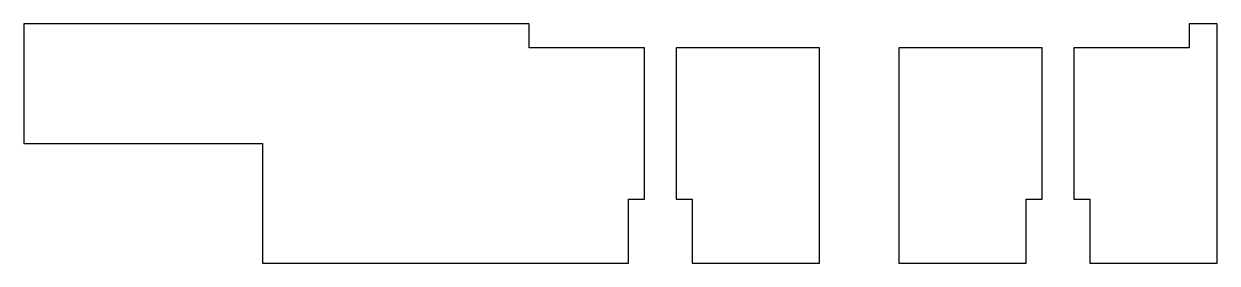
# Model space of a CAD drawing. Header units: metres. Extents: x -35 to 115, y -30 to 0.
import ezdxf

# ---------------------------------------------------------------- set-up
doc = ezdxf.new("R2010")
doc.units = ezdxf.units.M

msp = doc.modelspace()

# ---------------------------------------------------------------- linework, layer by layer
for p, q in [((28.5, 0), (-35, 0)), ((-35, 0), (-35, -15)), ((28.5, -3), (28.5, 0)), ((115, 0), (111.5, 0)), ((111.5, 0), (111.5, -3)), ((115, -30), (115, 0)), ((43, -3), (28.5, -3)), ((43, -22), (43, -3)), ((65, -3), (47, -3)), ((47, -3), (47, -22)), ((65, -30), (65, -3)), ((93, -3), (75, -3)), ((75, -3), (75, -30)), ((93, -22), (93, -3)), ((111.5, -3), (97, -3)), ((97, -3), (97, -22)), ((-35, -15), (-5, -15)), ((-5, -15), (-5, -30)), ((41, -30), (41, -22)), ((41, -22), (43, -22)), ((47, -22), (49, -22)), ((49, -22), (49, -30)), ((91, -30), (91, -22)), ((91, -22), (93, -22)), ((97, -22), (99, -22)), ((99, -22), (99, -30)), ((-5, -30), (41, -30)), ((49, -30), (65, -30)), ((75, -30), (91, -30)), ((99, -30), (115, -30))]:
    msp.add_line(p, q)

doc.saveas('drawing.dxf')
